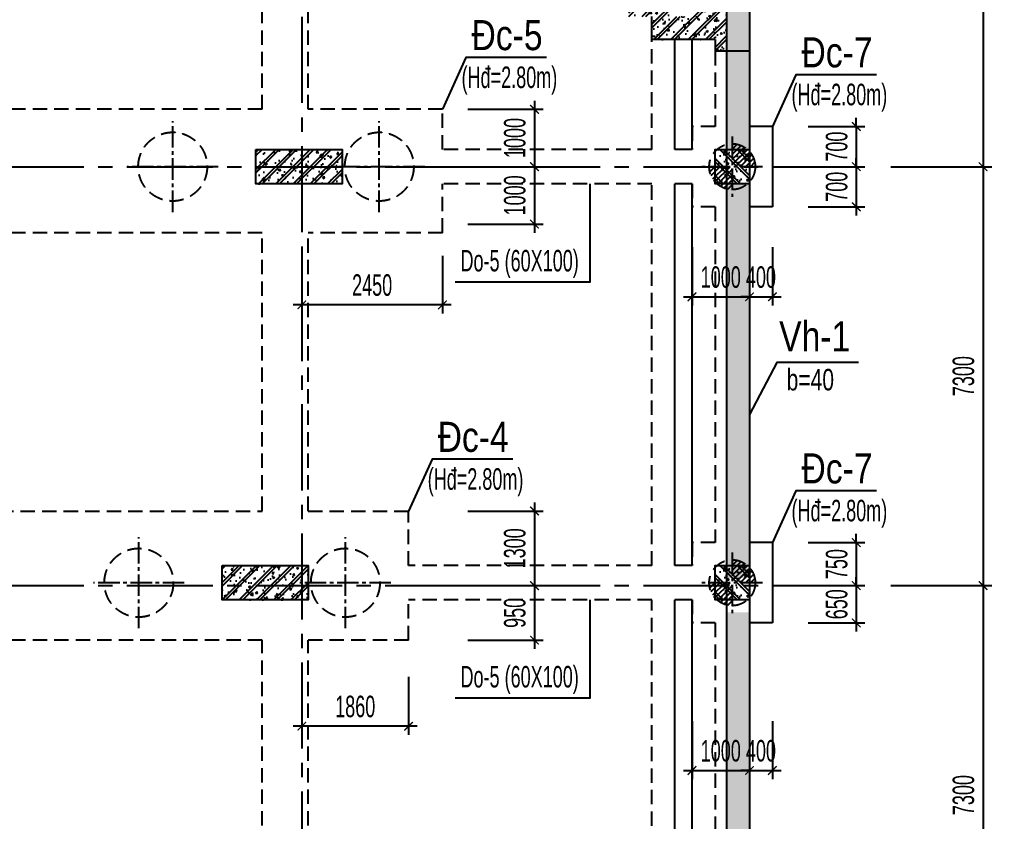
# Model space of a CAD drawing. Extents: x 1719887 to 1865417, y -150890 to 59748.
# Drawn here: x 1825768 to 1843126, y -107451 to -93490 of the extents above; entities that cross this region are included whole.
import ezdxf
from ezdxf.enums import TextEntityAlignment as Align

# ---------------------------------------------------------------- set-up
doc = ezdxf.new("R2010")
doc.units = 0
doc.header["$LTSCALE"] = 1000
doc.header["$MEASUREMENT"] = 0
doc.header["$PDMODE"] = 3
doc.linetypes.add('CENTER2', pattern=[1.125, 0.75, -0.125, 0.125, -0.125])
doc.linetypes.add('HIDDEN', pattern=[0.375, 0.25, -0.125])
doc.layers.get('0').update_dxf_attribs({"linetype": 'CONTINUOUS'})
doc.layers.get('Defpoints').update_dxf_attribs({"linetype": 'CONTINUOUS'})
for name, color, linetype in [('CDC.01.AXIS', 160, 'CENTER2'), ('CDC.02.DIM', 1, 'CONTINUOUS'), ('CDC.03.BORDER', 3, 'CONTINUOUS'), ('CDC.04.HIDDEN', 8, 'HIDDEN'), ('CDC.05.STEEL', 4, 'CONTINUOUS'), ('CDC.06.TEXT', 2, 'CONTINUOUS'), ('CDC.10.HATCH', 9, 'CONTINUOUS'), ('CDC.11.NOTE', 8, 'CONTINUOUS')]:
    doc.layers.add(name, color=color, linetype=linetype)
doc.styles.add('ARIAL', font='arial.ttf', dxfattribs={"width": 0.6})
doc.dimstyles.new('D150', dxfattribs={"dimscale": 150, "dimtxt": 2.5, "dimasz": 1, "dimexe": 1, "dimexo": 0, "dimgap": 1, "dimtad": 1, "dimdec": 0, "dimdsep": 46, "dimtxsty": 'ARIAL', "dimblk": 'ARCHTICK', "dimcen": 1, "dimdle": 1, "dimclrd": 1, "dimclre": 1, "dimclrt": 2, "dimadec": 0, "dimazin": 0, "dimtfac": 0.00072, "dimtdec": 0, "dimtix": 1, "dimtmove": 2, "dimatfit": 3, "dimldrblk": 'ARCHTICK', "dimfxl": 1, "dimtolj": 1, "dimlwd": -1, "dimlwe": -1, "dimarcsym": 0})
pattern_1 = [(50, (0, 0), (358.63009, -31.376067), [37.5, -412.5]), (355, (0, 0), (-69.37567, 376.09607), [30, -330]), (100.4514, (29.9, -2.6), (289.25469, 344.71977), [31.870095, -350.571056]), (46.1842, (0, 100), (533.62052, -82.75951), [56.25, -618.75]), (96.6356, (44.47, 93.1), (467.33135, 487.05894), [47.80514, -525.8565]), (351.1842, (0, 100), (467.33097, 487.0593), [45, -495]), (21, (50, 75), (298.453526, -201.309445), [37.5, -412.5]), (326, (50, 75), (121.657666, 362.57502), [30, -330]), (71.4514, (74.87, 58.22), (420.111314, 161.26525), [31.870095, -350.571056]), (37.5, (0, 0), (6.079928, 166.446927), [0, -326, 0, -335, 0, -331.25]), (7.5, (0, 0), (131.534769, 197.205856), [0, -191, 0, -318.5, 0, -126.25]), (327.5, (-111.5, 0), (266.911218, -11.277436), [0, -125, 0, -390, 0, -517.5]), (317.5, (-161.5, 0), (291.593085, 50.05249), [0, -162.5, 0, -259, 0, -367.5]), (45, (0, 0), (-150.26019, 150.26019), []), (45, (0, 61.25), (-150.26019, 150.26019), [])]

# ---------------------------------------------------------------- blocks, each defined once
blk = doc.blocks.new('_ARCHTICK')
at = {"color": 0, "linetype": 'ByBlock', "const_width": 0.15}
blk.add_lwpolyline([(-0.5, -0.5), (0.5, 0.5)], dxfattribs=at)
blk = doc.blocks.new('*D25')
at = {"layer": 'CDC.02.DIM', "color": 1, "transparency": 16777216}
for p, q in [((1842551, -87298), (1842551, -96198)), ((1840942, -87448), (1842701, -87448)), ((1840942, -96048), (1842701, -96048))]:
    blk.add_line(p, q, dxfattribs=at)
at = {"layer": 'Defpoints', "color": 0, "transparency": 16777216}
for p in [(1840942, -87448), (1840942, -96048), (1842551, -96048)]:
    blk.add_point(p, dxfattribs=at)
at = {"layer": 'CDC.02.DIM', "color": 1, "transparency": 16777216, "xscale": 150, "yscale": 150, "zscale": 150}
for p, rotation in [((1842551, -87448), 90), ((1842551, -96048), 270)]:
    blk.add_blockref('_ARCHTICK', p, dxfattribs=dict(at, rotation=rotation))
at = {"layer": 'CDC.02.DIM', "color": 2, "transparency": 16777216, "insert": (1842210, -91748), "char_height": 375, "attachment_point": 5, "rotation": 90, "style": 'ARIAL'}
blk.add_mtext('\\A1;8600', dxfattribs=at)
blk = doc.blocks.new('*D26')
at = {"layer": 'CDC.02.DIM', "color": 1, "transparency": 16777216}
for p, q in [((1842551, -95898), (1842551, -103498)), ((1840942, -96048), (1842701, -96048)), ((1840942, -103348), (1842701, -103348))]:
    blk.add_line(p, q, dxfattribs=at)
at = {"layer": 'Defpoints', "color": 0, "transparency": 16777216}
for p in [(1840942, -96048), (1840942, -103348), (1842551, -103348)]:
    blk.add_point(p, dxfattribs=at)
at = {"layer": 'CDC.02.DIM', "color": 1, "transparency": 16777216, "xscale": 150, "yscale": 150, "zscale": 150}
for p, rotation in [((1842551, -96048), 90), ((1842551, -103348), 270)]:
    blk.add_blockref('_ARCHTICK', p, dxfattribs=dict(at, rotation=rotation))
at = {"layer": 'CDC.02.DIM', "color": 2, "transparency": 16777216, "insert": (1842210, -99698), "char_height": 375, "attachment_point": 5, "rotation": 90, "style": 'ARIAL'}
blk.add_mtext('\\A1;7300', dxfattribs=at)
blk = doc.blocks.new('*D27')
at = {"layer": 'CDC.02.DIM', "color": 1, "transparency": 16777216}
for p, q in [((1842551, -103198), (1842551, -110798)), ((1840942, -103348), (1842701, -103348)), ((1840942, -110648), (1842701, -110648))]:
    blk.add_line(p, q, dxfattribs=at)
at = {"layer": 'Defpoints', "color": 0, "transparency": 16777216}
for p in [(1840942, -103348), (1840942, -110648), (1842551, -110648)]:
    blk.add_point(p, dxfattribs=at)
at = {"layer": 'CDC.02.DIM', "color": 1, "transparency": 16777216, "xscale": 150, "yscale": 150, "zscale": 150}
for p, rotation in [((1842551, -103348), 90), ((1842551, -110648), 270)]:
    blk.add_blockref('_ARCHTICK', p, dxfattribs=dict(at, rotation=rotation))
at = {"layer": 'CDC.02.DIM', "color": 2, "transparency": 16777216, "insert": (1842210, -106998), "char_height": 375, "attachment_point": 5, "rotation": 90, "style": 'ARIAL'}
blk.add_mtext('\\A1;7300', dxfattribs=at)
blk = doc.blocks.new('*D28')
at = {"layer": 'CDC.02.DIM', "color": 1, "transparency": 16777216}
for p, q in [((1843551, -119288), (1843551, -63697)), ((1840942, -63847), (1843701, -63847)), ((1840942, -119138), (1843701, -119138))]:
    blk.add_line(p, q, dxfattribs=at)
at = {"layer": 'Defpoints', "color": 0, "transparency": 16777216}
for p in [(1840942, -63847), (1843551, -63847), (1840942, -119138)]:
    blk.add_point(p, dxfattribs=at)
at = {"layer": 'CDC.02.DIM', "color": 1, "transparency": 16777216, "xscale": 150, "yscale": 150, "zscale": 150}
for p, rotation in [((1843551, -63847), 90), ((1843551, -119138), 270)]:
    blk.add_blockref('_ARCHTICK', p, dxfattribs=dict(at, rotation=rotation))
at = {"layer": 'CDC.02.DIM', "color": 2, "transparency": 16777216, "insert": (1843209, -91493), "char_height": 375, "attachment_point": 5, "rotation": 90, "style": 'ARIAL'}
blk.add_mtext('\\A1;55290', dxfattribs=at)
blk = doc.blocks.new('MONG')
at = {"layer": 'CDC.10.HATCH'}
h = blk.add_hatch(dxfattribs=at)
h.set_pattern_fill('CHAU-01', color=256, scale=80, style=0, pattern_type=2)
h.set_pattern_definition([(50, (-5e-10, -95344.57), (573.80815, -50.20171), [60, -660]), (355, (-5e-10, -95344.6), (-111.00107, 601.7537), [48, -528]), (100.4514, (47.8, -95348.76), (462.8075, 551.55163), [50.99215, -560.91369]), (46.1842, (-5e-10, -95184.6), (853.79284, -132.4152), [90, -990]), (96.6356, (71.15, -95195.6), (747.73016, 779.2943), [76.48823, -841.3704]), (351.1842, (-5e-10, -95184.6), (747.72956, 779.2949), [72, -792]), (21, (80, -95224.57), (477.52564, -322.09511), [60, -660]), (326, (80, -95224.6), (194.65227, 580.12004), [48, -528]), (71.4514, (119.8, -95251.4), (672.1781, 258.0244), [50.99215, -560.91369]), (37.5, (-5e-10, -95344.57), (9.727884, 266.315083), [0, -521.6, 0, -536, 0, -530]), (7.5, (-5e-10, -95344.57), (210.45563, 315.52937), [0, -305.6, 0, -509.6, 0, -202]), (327.5, (-178.4, -95344.57), (427.05795, -18.043897), [0, -200, 0, -624, 0, -828]), (317.5, (-258.4, -95344.57), (466.548935, 80.083986), [0, -260, 0, -414.4, 0, -588]), (45, (-5e-10, -95344.57), (-240.416306, 240.416306), []), (45, (-5e-10, -95246.57), (-240.416306, 240.416306), [])])
h.paths.add_polyline_path([(1838481, -103813), (1838081, -103813), (1838081, -110158), (1838481, -110158)])
h.paths.add_polyline_path([(1838481, -96348), (1838081, -96348), (1838081, -103213), (1838481, -103213)])
h.paths.add_polyline_path([(1838480, -87748), (1838080, -87748), (1838080, -95748), (1838480, -95748)])
h.paths.add_polyline_path([(1838480, -80497), (1838080, -80497), (1838080, -87148), (1838480, -87148)])
h.paths.add_polyline_path([(1838480, -73338), (1838080, -73338), (1838080, -79897), (1838480, -79897)])
h.paths.add_polyline_path([(1838480, -68554), (1838080, -68554), (1838080, -72738), (1838480, -72738)])
h.paths.add_polyline_path([(1838481, -116048), (1838481, -116048), (1838481, -116648), (1838481, -116648)])
h = blk.add_hatch(dxfattribs=at)
h.set_pattern_fill('CHAU-01', color=256, scale=50, style=0, pattern_type=2)
h.set_pattern_definition(pattern_1)
h.paths.add_polyline_path([(1829880, -95748), (1831270, -95748), (1831270, -96098), (1829880, -96098)])
h.paths.add_polyline_path([(1829880, -96098), (1831270, -96098), (1831270, -96348), (1829880, -96348)])
h.paths.add_polyline_path([(1831270, -96098), (1831380, -96098), (1831380, -96348), (1831270, -96348)])
h.paths.add_polyline_path([(1831270, -95748), (1831380, -95748), (1831380, -96098), (1831270, -96098)])
h = blk.add_hatch(dxfattribs=at)
h.set_pattern_fill('CHAU-01', color=256, scale=50, angle=270, style=0, pattern_type=2)
h.set_pattern_definition([(320, (89123.7, -403069), (-31.376067, -358.63009), [37.5, -412.5]), (265, (89123.7, -403069), (376.09607, 69.37567), [30, -330]), (10.4514, (89121.1, -403098.9), (344.71977, -289.25469), [31.870095, -350.571056]), (316.1842, (89223.7, -403069), (-82.75951, -533.62052), [56.25, -618.75]), (6.6356, (89216.8, -403113.47), (487.05894, -467.33135), [47.80514, -525.8565]), (261.1842, (89223.7, -403069), (487.0593, -467.33097), [45, -495]), (291, (89198.7, -403119), (-201.309445, -298.453526), [37.5, -412.5]), (236, (89198.7, -403119), (362.57502, -121.657666), [30, -330]), (341.4514, (89181.94, -403143.87), (161.26525, -420.111314), [31.870095, -350.571056]), (307.5, (89123.71, -403069), (166.446927, -6.079928), [0, -326, 0, -335, 0, -331.25]), (277.5, (89123.71, -403069), (197.205856, -131.534769), [0, -191, 0, -318.5, 0, -126.25]), (237.5, (89123.71, -402957.5), (-11.277436, -266.911218), [0, -125, 0, -390, 0, -517.5]), (227.5, (89123.71, -402907.5), (50.05249, -291.593085), [0, -162.5, 0, -259, 0, -367.5]), (315, (89123.71, -403069), (150.26019, 150.26019), []), (315, (89184.96, -403069), (150.26019, 150.26019), [])])
h.paths.add_polyline_path([(1838480, -96348), (1837880, -96348), (1837880, -95748), (1838480, -95748)])
h = blk.add_hatch(dxfattribs=at)
h.set_pattern_fill('CHAU-01', color=256, scale=50, style=0, pattern_type=2)
h.set_pattern_definition(pattern_1)
h.paths.add_polyline_path([(1829290, -102998), (1830680, -102998), (1830680, -103348), (1829290, -103348)])
h.paths.add_polyline_path([(1829290, -103348), (1830680, -103348), (1830680, -103598), (1829290, -103598)])
h.paths.add_polyline_path([(1830680, -103348), (1830790, -103348), (1830790, -103598), (1830680, -103598)])
h.paths.add_polyline_path([(1830680, -102998), (1830790, -102998), (1830790, -103348), (1830680, -103348)])
h = blk.add_hatch(dxfattribs=at)
h.set_pattern_fill('CHAU-01', color=256, scale=50, angle=270, style=0, pattern_type=2)
h.set_pattern_definition([(320, (89124.7, -410319.04), (-31.376067, -358.63009), [37.5, -412.5]), (265, (89124.7, -410319.04), (376.09607, 69.37567), [30, -330]), (10.4514, (89122.08, -410348.93), (344.71977, -289.25469), [31.870095, -350.571056]), (316.1842, (89224.7, -410319.04), (-82.75951, -533.62052), [56.25, -618.75]), (6.6356, (89217.8, -410363.5), (487.05894, -467.33135), [47.80514, -525.8565]), (261.1842, (89224.7, -410319.04), (487.0593, -467.33097), [45, -495]), (291, (89199.7, -410369.04), (-201.309445, -298.453526), [37.5, -412.5]), (236, (89199.7, -410369.04), (362.57502, -121.657666), [30, -330]), (341.4514, (89182.92, -410393.9), (161.26525, -420.111314), [31.870095, -350.571056]), (307.5, (89124.69, -410319.04), (166.446927, -6.079928), [0, -326, 0, -335, 0, -331.25]), (277.5, (89124.7, -410319.04), (197.205856, -131.534769), [0, -191, 0, -318.5, 0, -126.25]), (237.5, (89124.7, -410207.54), (-11.277436, -266.911218), [0, -125, 0, -390, 0, -517.5]), (227.5, (89124.7, -410157.54), (50.05249, -291.593085), [0, -162.5, 0, -259, 0, -367.5]), (315, (89124.7, -410319.04), (150.26019, 150.26019), []), (315, (89185.94, -410319.04), (150.26019, 150.26019), [])])
h.paths.add_polyline_path([(1838481, -103598), (1837881, -103598), (1837881, -102998), (1838481, -102998)])
at = {"layer": 'CDC.01.AXIS', "ltscale": 2}
for p, q in [((1830680, -61938), (1830680, -120474)), ((1838480, -61938), (1838480, -120474)), ((1733131, -96048), (1840145, -96048)), ((1733131, -103348), (1840145, -103348))]:
    blk.add_line(p, q, dxfattribs=at)
at = {"layer": 'CDC.05.STEEL'}
for p, q in [((1838480, -67954), (1838481, -118538)), ((1838080, -68112), (1838081, -118538))]:
    blk.add_line(p, q, dxfattribs=at)
at = {"layer": 'CDC.05.STEEL', "ltscale": 2000}
for points in [[(1829880, -95748), (1831380, -95748), (1831380, -96348), (1829880, -96348)], [(1838480, -95748), (1838480, -96348), (1837880, -96348), (1837880, -95748)], [(1829290, -102998), (1830790, -102998), (1830790, -103598), (1829290, -103598)], [(1838481, -102998), (1838481, -103598), (1837881, -103598), (1837881, -102998)]]:
    blk.add_lwpolyline(points, close=True, dxfattribs=at)
blk = doc.blocks.new('*D343')
at = {"layer": 'CDC.02.DIM', "color": 1, "transparency": 16777216}
for p, q in [((1837480, -97453), (1837480, -98465)), ((1838480, -97453), (1838480, -98465)), ((1837330, -98315), (1838630, -98315))]:
    blk.add_line(p, q, dxfattribs=at)
at = {"layer": 'Defpoints', "color": 0, "transparency": 16777216}
for p in [(1837480, -97453), (1838480, -97453), (1838480, -98315)]:
    blk.add_point(p, dxfattribs=at)
at = {"layer": 'CDC.02.DIM', "color": 1, "transparency": 16777216, "xscale": 150, "yscale": 150, "zscale": 150, "rotation": 180}
blk.add_blockref('_ARCHTICK', (1837480, -98315), dxfattribs=at)
at = {"layer": 'CDC.02.DIM', "color": 1, "transparency": 16777216, "xscale": 150, "yscale": 150, "zscale": 150}
blk.add_blockref('_ARCHTICK', (1838480, -98315), dxfattribs=at)
at = {"layer": 'CDC.02.DIM', "color": 2, "transparency": 16777216, "insert": (1837980, -97974), "char_height": 375, "attachment_point": 5, "style": 'ARIAL'}
blk.add_mtext('\\A1;1000', dxfattribs=at)
blk = doc.blocks.new('*D344')
at = {"layer": 'CDC.02.DIM', "color": 1, "transparency": 16777216}
for p, q in [((1838480, -97453), (1838480, -98465)), ((1838880, -97453), (1838880, -98465)), ((1838480, -98315), (1838330, -98315)), ((1838480, -98315), (1838880, -98315)), ((1838880, -98315), (1839030, -98315))]:
    blk.add_line(p, q, dxfattribs=at)
at = {"layer": 'Defpoints', "color": 0, "transparency": 16777216}
for p in [(1838480, -97453), (1838880, -97453), (1838880, -98315)]:
    blk.add_point(p, dxfattribs=at)
at = {"layer": 'CDC.02.DIM', "color": 1, "transparency": 16777216, "xscale": 150, "yscale": 150, "zscale": 150}
blk.add_blockref('_ARCHTICK', (1838480, -98315), dxfattribs=at)
at = {"layer": 'CDC.02.DIM', "color": 1, "transparency": 16777216, "xscale": 150, "yscale": 150, "zscale": 150, "rotation": 180}
blk.add_blockref('_ARCHTICK', (1838880, -98315), dxfattribs=at)
at = {"layer": 'CDC.02.DIM', "color": 2, "transparency": 16777216, "insert": (1838680, -97974), "char_height": 375, "attachment_point": 5, "style": 'ARIAL'}
blk.add_mtext('\\A1;400', dxfattribs=at)
blk = doc.blocks.new('*D345')
at = {"layer": 'CDC.02.DIM', "color": 1, "transparency": 16777216}
for p, q in [((1837480, -105707), (1837480, -106719)), ((1838480, -105707), (1838480, -106719)), ((1837330, -106569), (1838630, -106569))]:
    blk.add_line(p, q, dxfattribs=at)
at = {"layer": 'Defpoints', "color": 0, "transparency": 16777216}
for p in [(1837480, -105707), (1838480, -105707), (1838480, -106569)]:
    blk.add_point(p, dxfattribs=at)
at = {"layer": 'CDC.02.DIM', "color": 1, "transparency": 16777216, "xscale": 150, "yscale": 150, "zscale": 150, "rotation": 180}
blk.add_blockref('_ARCHTICK', (1837480, -106569), dxfattribs=at)
at = {"layer": 'CDC.02.DIM', "color": 1, "transparency": 16777216, "xscale": 150, "yscale": 150, "zscale": 150}
blk.add_blockref('_ARCHTICK', (1838480, -106569), dxfattribs=at)
at = {"layer": 'CDC.02.DIM', "color": 2, "transparency": 16777216, "insert": (1837980, -106228), "char_height": 375, "attachment_point": 5, "style": 'ARIAL'}
blk.add_mtext('\\A1;1000', dxfattribs=at)
blk = doc.blocks.new('*D346')
at = {"layer": 'CDC.02.DIM', "color": 1, "transparency": 16777216}
for p, q in [((1838480, -105707), (1838480, -106719)), ((1838880, -105707), (1838880, -106719)), ((1838480, -106569), (1838330, -106569)), ((1838480, -106569), (1838880, -106569)), ((1838880, -106569), (1839030, -106569))]:
    blk.add_line(p, q, dxfattribs=at)
at = {"layer": 'Defpoints', "color": 0, "transparency": 16777216}
for p in [(1838480, -105707), (1838880, -105707), (1838880, -106569)]:
    blk.add_point(p, dxfattribs=at)
at = {"layer": 'CDC.02.DIM', "color": 1, "transparency": 16777216, "xscale": 150, "yscale": 150, "zscale": 150}
blk.add_blockref('_ARCHTICK', (1838480, -106569), dxfattribs=at)
at = {"layer": 'CDC.02.DIM', "color": 1, "transparency": 16777216, "xscale": 150, "yscale": 150, "zscale": 150, "rotation": 180}
blk.add_blockref('_ARCHTICK', (1838880, -106569), dxfattribs=at)
at = {"layer": 'CDC.02.DIM', "color": 2, "transparency": 16777216, "insert": (1838680, -106228), "char_height": 375, "attachment_point": 5, "style": 'ARIAL'}
blk.add_mtext('\\A1;400', dxfattribs=at)
blk = doc.blocks.new('*D358')
at = {"layer": 'CDC.02.DIM', "color": 1, "transparency": 16777216}
for p, q in [((1840342, -95348), (1840342, -95198)), ((1839502, -95348), (1840492, -95348)), ((1840342, -95348), (1840342, -96048)), ((1839502, -96048), (1840492, -96048)), ((1840342, -96048), (1840342, -96198))]:
    blk.add_line(p, q, dxfattribs=at)
at = {"layer": 'Defpoints', "color": 0, "transparency": 16777216}
for p in [(1839502, -95348), (1839502, -96048), (1840342, -96048)]:
    blk.add_point(p, dxfattribs=at)
at = {"layer": 'CDC.02.DIM', "color": 1, "transparency": 16777216, "xscale": 150, "yscale": 150, "zscale": 150}
for p, rotation in [((1840342, -95348), 270), ((1840342, -96048), 90)]:
    blk.add_blockref('_ARCHTICK', p, dxfattribs=dict(at, rotation=rotation))
at = {"layer": 'CDC.02.DIM', "color": 2, "transparency": 16777216, "insert": (1840001, -95698), "char_height": 375, "attachment_point": 5, "rotation": 90, "style": 'ARIAL'}
blk.add_mtext('\\A1;700', dxfattribs=at)
blk = doc.blocks.new('*D359')
at = {"layer": 'CDC.02.DIM', "color": 1, "transparency": 16777216}
for p, q in [((1840342, -96048), (1840342, -95898)), ((1839502, -96048), (1840492, -96048)), ((1840342, -96048), (1840342, -96748)), ((1839502, -96748), (1840492, -96748)), ((1840342, -96748), (1840342, -96898))]:
    blk.add_line(p, q, dxfattribs=at)
at = {"layer": 'Defpoints', "color": 0, "transparency": 16777216}
for p in [(1839502, -96048), (1839502, -96748), (1840342, -96748)]:
    blk.add_point(p, dxfattribs=at)
at = {"layer": 'CDC.02.DIM', "color": 1, "transparency": 16777216, "xscale": 150, "yscale": 150, "zscale": 150}
for p, rotation in [((1840342, -96048), 270), ((1840342, -96748), 90)]:
    blk.add_blockref('_ARCHTICK', p, dxfattribs=dict(at, rotation=rotation))
at = {"layer": 'CDC.02.DIM', "color": 2, "transparency": 16777216, "insert": (1840001, -96398), "char_height": 375, "attachment_point": 5, "rotation": 90, "style": 'ARIAL'}
blk.add_mtext('\\A1;700', dxfattribs=at)
blk = doc.blocks.new('*D360')
at = {"layer": 'CDC.02.DIM', "color": 1, "transparency": 16777216}
for p, q in [((1840342, -102598), (1840342, -102448)), ((1839502, -102598), (1840492, -102598)), ((1840342, -102598), (1840342, -103348)), ((1839502, -103348), (1840492, -103348)), ((1840342, -103348), (1840342, -103498))]:
    blk.add_line(p, q, dxfattribs=at)
at = {"layer": 'Defpoints', "color": 0, "transparency": 16777216}
for p in [(1839502, -102598), (1839502, -103348), (1840342, -103348)]:
    blk.add_point(p, dxfattribs=at)
at = {"layer": 'CDC.02.DIM', "color": 1, "transparency": 16777216, "xscale": 150, "yscale": 150, "zscale": 150}
for p, rotation in [((1840342, -102598), 270), ((1840342, -103348), 90)]:
    blk.add_blockref('_ARCHTICK', p, dxfattribs=dict(at, rotation=rotation))
at = {"layer": 'CDC.02.DIM', "color": 2, "transparency": 16777216, "insert": (1840001, -102973), "char_height": 375, "attachment_point": 5, "rotation": 90, "style": 'ARIAL'}
blk.add_mtext('\\A1;750', dxfattribs=at)
blk = doc.blocks.new('*D361')
at = {"layer": 'CDC.02.DIM', "color": 1, "transparency": 16777216}
for p, q in [((1840342, -103348), (1840342, -103198)), ((1839502, -103348), (1840492, -103348)), ((1840342, -103348), (1840342, -103998)), ((1839502, -103998), (1840492, -103998)), ((1840342, -103998), (1840342, -104148))]:
    blk.add_line(p, q, dxfattribs=at)
at = {"layer": 'Defpoints', "color": 0, "transparency": 16777216}
for p in [(1839502, -103348), (1839502, -103998), (1840342, -103998)]:
    blk.add_point(p, dxfattribs=at)
at = {"layer": 'CDC.02.DIM', "color": 1, "transparency": 16777216, "xscale": 150, "yscale": 150, "zscale": 150}
for p, rotation in [((1840342, -103348), 270), ((1840342, -103998), 90)]:
    blk.add_blockref('_ARCHTICK', p, dxfattribs=dict(at, rotation=rotation))
at = {"layer": 'CDC.02.DIM', "color": 2, "transparency": 16777216, "insert": (1840001, -103673), "char_height": 375, "attachment_point": 5, "rotation": 90, "style": 'ARIAL'}
blk.add_mtext('\\A1;650', dxfattribs=at)
blk = doc.blocks.new('*D411')
at = {"layer": 'CDC.02.DIM', "color": 1, "transparency": 16777216}
for p, q in [((1830680, -97603), (1830680, -98605)), ((1833130, -97603), (1833130, -98605)), ((1833280, -98455), (1830530, -98455))]:
    blk.add_line(p, q, dxfattribs=at)
at = {"layer": 'Defpoints', "color": 0, "transparency": 16777216}
for p in [(1830680, -97603), (1833130, -97603), (1830680, -98455)]:
    blk.add_point(p, dxfattribs=at)
at = {"layer": 'CDC.02.DIM', "color": 1, "transparency": 16777216, "xscale": 150, "yscale": 150, "zscale": 150, "rotation": 180}
blk.add_blockref('_ARCHTICK', (1830680, -98455), dxfattribs=at)
at = {"layer": 'CDC.02.DIM', "color": 1, "transparency": 16777216, "xscale": 150, "yscale": 150, "zscale": 150}
blk.add_blockref('_ARCHTICK', (1833130, -98455), dxfattribs=at)
at = {"layer": 'CDC.02.DIM', "color": 2, "transparency": 16777216, "insert": (1831905, -98113), "char_height": 375, "attachment_point": 5, "style": 'ARIAL'}
blk.add_mtext('\\A1;2450', dxfattribs=at)
blk = doc.blocks.new('*D413')
at = {"layer": 'CDC.02.DIM', "color": 1, "transparency": 16777216}
for p, q in [((1830680, -104935), (1830680, -105948)), ((1832540, -104935), (1832540, -105948)), ((1832690, -105798), (1830530, -105798))]:
    blk.add_line(p, q, dxfattribs=at)
at = {"layer": 'Defpoints', "color": 0, "transparency": 16777216}
for p in [(1830680, -104935), (1832540, -104935), (1830680, -105798)]:
    blk.add_point(p, dxfattribs=at)
at = {"layer": 'CDC.02.DIM', "color": 1, "transparency": 16777216, "xscale": 150, "yscale": 150, "zscale": 150, "rotation": 180}
blk.add_blockref('_ARCHTICK', (1830680, -105798), dxfattribs=at)
at = {"layer": 'CDC.02.DIM', "color": 1, "transparency": 16777216, "xscale": 150, "yscale": 150, "zscale": 150}
blk.add_blockref('_ARCHTICK', (1832540, -105798), dxfattribs=at)
at = {"layer": 'CDC.02.DIM', "color": 2, "transparency": 16777216, "insert": (1831610, -105456), "char_height": 375, "attachment_point": 5, "style": 'ARIAL'}
blk.add_mtext('\\A1;1860', dxfattribs=at)
blk = doc.blocks.new('*D425')
at = {"layer": 'CDC.02.DIM', "color": 1, "transparency": 16777216}
for p, q in [((1834734, -94898), (1834734, -96198)), ((1833570, -95048), (1834884, -95048)), ((1833570, -96048), (1834884, -96048))]:
    blk.add_line(p, q, dxfattribs=at)
at = {"layer": 'Defpoints', "color": 0, "transparency": 16777216}
for p in [(1833570, -95048), (1833570, -96048), (1834734, -96048)]:
    blk.add_point(p, dxfattribs=at)
at = {"layer": 'CDC.02.DIM', "color": 1, "transparency": 16777216, "xscale": 150, "yscale": 150, "zscale": 150}
for p, rotation in [((1834734, -95048), 90), ((1834734, -96048), 270)]:
    blk.add_blockref('_ARCHTICK', p, dxfattribs=dict(at, rotation=rotation))
at = {"layer": 'CDC.02.DIM', "color": 2, "transparency": 16777216, "insert": (1834392, -95548), "char_height": 375, "attachment_point": 5, "rotation": 90, "style": 'ARIAL'}
blk.add_mtext('\\A1;1000', dxfattribs=at)
blk = doc.blocks.new('*D426')
at = {"layer": 'CDC.02.DIM', "color": 1, "transparency": 16777216}
for p, q in [((1834734, -95898), (1834734, -97198)), ((1833570, -96048), (1834884, -96048)), ((1833570, -97048), (1834884, -97048))]:
    blk.add_line(p, q, dxfattribs=at)
at = {"layer": 'Defpoints', "color": 0, "transparency": 16777216}
for p in [(1833570, -96048), (1833570, -97048), (1834734, -97048)]:
    blk.add_point(p, dxfattribs=at)
at = {"layer": 'CDC.02.DIM', "color": 1, "transparency": 16777216, "xscale": 150, "yscale": 150, "zscale": 150}
for p, rotation in [((1834734, -96048), 90), ((1834734, -97048), 270)]:
    blk.add_blockref('_ARCHTICK', p, dxfattribs=dict(at, rotation=rotation))
at = {"layer": 'CDC.02.DIM', "color": 2, "transparency": 16777216, "insert": (1834392, -96548), "char_height": 375, "attachment_point": 5, "rotation": 90, "style": 'ARIAL'}
blk.add_mtext('\\A1;1000', dxfattribs=at)
blk = doc.blocks.new('*D421')
at = {"layer": 'CDC.02.DIM', "color": 1, "transparency": 16777216}
for p, q in [((1833570, -102048), (1834884, -102048)), ((1834734, -101898), (1834734, -103498)), ((1833570, -103348), (1834884, -103348))]:
    blk.add_line(p, q, dxfattribs=at)
at = {"layer": 'Defpoints', "color": 0, "transparency": 16777216}
for p in [(1833570, -102048), (1833570, -103348), (1834734, -103348)]:
    blk.add_point(p, dxfattribs=at)
at = {"layer": 'CDC.02.DIM', "color": 1, "transparency": 16777216, "xscale": 150, "yscale": 150, "zscale": 150}
for p, rotation in [((1834734, -102048), 90), ((1834734, -103348), 270)]:
    blk.add_blockref('_ARCHTICK', p, dxfattribs=dict(at, rotation=rotation))
at = {"layer": 'CDC.02.DIM', "color": 2, "transparency": 16777216, "insert": (1834392, -102698), "char_height": 375, "attachment_point": 5, "rotation": 90, "style": 'ARIAL'}
blk.add_mtext('\\A1;1300', dxfattribs=at)
blk = doc.blocks.new('*D422')
at = {"layer": 'CDC.02.DIM', "color": 1, "transparency": 16777216}
for p, q in [((1834734, -103198), (1834734, -104448)), ((1833570, -103348), (1834884, -103348)), ((1833570, -104298), (1834884, -104298))]:
    blk.add_line(p, q, dxfattribs=at)
at = {"layer": 'Defpoints', "color": 0, "transparency": 16777216}
for p in [(1833570, -103348), (1833570, -104298), (1834734, -104298)]:
    blk.add_point(p, dxfattribs=at)
at = {"layer": 'CDC.02.DIM', "color": 1, "transparency": 16777216, "xscale": 150, "yscale": 150, "zscale": 150}
for p, rotation in [((1834734, -103348), 90), ((1834734, -104298), 270)]:
    blk.add_blockref('_ARCHTICK', p, dxfattribs=dict(at, rotation=rotation))
at = {"layer": 'CDC.02.DIM', "color": 2, "transparency": 16777216, "insert": (1834392, -103823), "char_height": 375, "attachment_point": 5, "rotation": 90, "style": 'ARIAL'}
blk.add_mtext('\\A1;950', dxfattribs=at)

msp = doc.modelspace()

# ---------------------------------------------------------------- hatches: boundary and pattern name
at = {"layer": 'CDC.10.HATCH'}
h = msp.add_hatch(dxfattribs=at)
h.set_pattern_fill('CHAU-01', color=256, scale=50, angle=-90, style=0, pattern_type=2)
h.set_pattern_definition([(220, (1721832.41, 1683802.78), (31.376067, -358.63009), [37.5, -412.5]), (275, (1721832.4, 1683802.8), (-376.09607, 69.37567), [30, -330]), (169.5486, (1721835.03, 1683772.9), (-344.71977, -289.25469), [31.870095, -350.571056]), (223.8158, (1721732.4, 1683802.8), (82.75951, -533.62052), [56.25, -618.75]), (173.3644, (1721739.3, 1683758.3), (-487.05894, -467.33135), [47.80514, -525.8565]), (278.8158, (1721732.4, 1683802.8), (-487.0593, -467.33097), [45, -495]), (249, (1721757.41, 1683752.78), (201.309445, -298.453526), [37.5, -412.5]), (304, (1721757.4, 1683752.8), (-362.57502, -121.657666), [30, -330]), (198.5486, (1721774.2, 1683727.9), (-161.26525, -420.111314), [31.870095, -350.571056]), (232.5, (1721832.41, 1683802.78), (-166.446927, -6.079928), [0, -326, 0, -335, 0, -331.25]), (262.5, (1721832.41, 1683802.78), (-197.205856, -131.534769), [0, -191, 0, -318.5, 0, -126.25]), (302.5, (1721832.41, 1683914.28), (11.277436, -266.911218), [0, -125, 0, -390, 0, -517.5]), (312.5, (1721832.41, 1683964.28), (-50.05249, -291.593085), [0, -162.5, 0, -259, 0, -367.5]), (225, (1721832.41, 1683802.78), (-150.26019, 150.26019), []), (225, (1721771.16, 1683802.78), (-150.26019, 150.26019), [])])
h.paths.add_polyline_path([(1837879.7, -93833.6), (1836778.7, -93833.6), (1836778.7, -93433.6), (1836375.4, -93433.6), (1836375.4, -93308.3), (1836281.5, -93267.5), (1836469.4, -93199.1), (1836375.4, -93158.3), (1836375.4, -93033.6), (1837178.7, -93033.6), (1837178.7, -93433.6), (1837478.7, -93433.6), (1837478.7, -93033.6), (1838079, -93033.6), (1838079, -94033.6), (1837879.7, -94033.6)])
h = msp.add_hatch(dxfattribs=at)
h.set_pattern_fill('ANSI31', color=256, scale=500, style=0)
h.set_pattern_definition([(45, (61516.18, -14663.37), (-44.1941738, 44.1941738), [])])
h.paths.add_polyline_path([(1838179.9, -95647.7), (1838179.9, -96047.7), (1838579.9, -96047.7, 0.4142136)])
h.paths.add_polyline_path([(1838179.9, -96047.7), (1837779.9, -96047.7, 0.4142136), (1838179.9, -96447.7)])
h = msp.add_hatch(dxfattribs=at)
h.set_pattern_fill('ANSI31', color=256, scale=500, style=0)
h.set_pattern_definition([(45, (61516.18, -21913.364), (-44.1941738, 44.1941738), [])])
h.paths.add_polyline_path([(1838179.9, -102897.7), (1838179.9, -103297.7), (1838579.9, -103297.7, 0.4142136)])
h.paths.add_polyline_path([(1838179.9, -103297.7), (1837779.9, -103297.7, 0.4142136), (1838179.9, -103697.7)])

# ---------------------------------------------------------------- linework, layer by layer
at = {"layer": 'CDC.01.AXIS', "ltscale": 0.5}
for p, q in [((1828429.7, -96839.7), (1828429.7, -95255.7)), ((1832029.7, -96839.7), (1832029.7, -95255.7)), ((1838179.9, -95519.7), (1838179.9, -96575.7)), ((1829221.7, -96047.7), (1827637.7, -96047.7)), ((1832821.7, -96047.7), (1831237.7, -96047.7)), ((1838707.9, -96047.7), (1837651.9, -96047.7)), ((1827839.7, -104089.7), (1827839.7, -102505.7)), ((1831439.7, -104089.7), (1831439.7, -102505.7)), ((1838179.9, -102769.7), (1838179.9, -103825.7)), ((1828631.7, -103297.7), (1827047.7, -103297.7)), ((1832231.7, -103297.7), (1830647.7, -103297.7)), ((1838707.9, -103297.7), (1837651.9, -103297.7))]:
    msp.add_line(p, q, dxfattribs=at)
at = {"layer": 'CDC.03.BORDER'}
for p, q in [((1836778.7, -93833.6), (1836778.7, -93433.6)), ((1837879.7, -93833.6), (1836778.7, -93833.6)), ((1837179.9, -95747.7), (1837179.9, -93833.6)), ((1837479.9, -95747.7), (1837479.9, -93833.6)), ((1837879.7, -93833.6), (1837879.7, -94033.6)), ((1838479.7, -94033.6), (1837879.7, -94033.6)), ((1838879.9, -95347.7), (1838480.5, -95347.7)), ((1838879.9, -95347.7), (1838879.9, -96747.7)), ((1837479.9, -95747.7), (1837179.9, -95747.7)), ((1837479.9, -96347.7), (1837179.9, -96347.7)), ((1837179.9, -102997.7), (1837179.9, -96347.7)), ((1837479.9, -102997.7), (1837479.9, -96347.7)), ((1838879.9, -96747.7), (1838480.5, -96747.7)), ((1838879.9, -102597.7), (1838479.7, -102597.7)), ((1838879.9, -102597.7), (1838879.9, -103997.7)), ((1837479.9, -102997.7), (1837179.9, -102997.7)), ((1837479.9, -103597.7), (1837179.9, -103597.7)), ((1837179.9, -110157.4), (1837179.9, -103597.7)), ((1837479.9, -110157.4), (1837479.9, -103597.7)), ((1838879.9, -103997.7), (1838479.7, -103997.7))]:
    msp.add_line(p, q, dxfattribs=at)
at = {"layer": 'CDC.04.HIDDEN'}
for p, q in [((1829989.7, -95047.7), (1829989.7, -88447.7)), ((1830789.7, -95047.7), (1830789.7, -88447.7)), ((1836779.9, -95747.7), (1836779.9, -93833.6)), ((1837880.4, -94033.6), (1837880.5, -95347.7)), ((1829989.7, -95047.7), (1822779.7, -95047.7)), ((1833129.7, -95047.7), (1830789.7, -95047.7)), ((1833129.7, -95747.7), (1833129.7, -95047.7)), ((1837479.9, -95347.7), (1837479.9, -95747.7)), ((1837880.5, -95347.7), (1837479.9, -95347.7)), ((1836779.9, -95747.7), (1833130, -95747.7)), ((1833129.7, -97197.7), (1833129.7, -96347.7)), ((1836779.9, -96347.7), (1833129.7, -96347.7)), ((1836779.9, -102997.7), (1836779.9, -96347.7)), ((1837479.9, -96347.7), (1837479.9, -96747.7)), ((1837880.5, -96747.7), (1837479.9, -96747.7)), ((1837880.5, -96747.7), (1837880.7, -102597.7)), ((1829989.7, -97197.7), (1822779.7, -97197.7)), ((1829989.7, -102047.7), (1829989.7, -97197.7)), ((1830789.7, -102047.7), (1830789.7, -97197.7)), ((1833129.7, -97197.7), (1830789.7, -97197.7)), ((1822779.7, -102047.7), (1829989.7, -102047.7)), ((1830789.7, -102047.7), (1832539.7, -102047.7)), ((1832539.7, -102997.7), (1832539.7, -102047.7)), ((1837479.9, -102597.7), (1837479.9, -102997.7)), ((1837880.7, -102597.7), (1837479.9, -102597.7)), ((1836779.9, -102997.7), (1832539.7, -102997.7)), ((1832539.7, -104297.7), (1832539.7, -103597.7)), ((1836779.9, -103597.7), (1832539.7, -103597.7)), ((1836779.9, -110157.4), (1836779.9, -103597.7)), ((1837479.9, -103597.7), (1837479.9, -103997.7)), ((1837880.7, -103997.7), (1837479.9, -103997.7)), ((1837880.7, -103997.7), (1837880.9, -109757.8)), ((1829989.7, -104297.7), (1822779.7, -104297.7)), ((1829989.7, -109401.9), (1829989.7, -104297.7)), ((1830789.7, -109401.9), (1830789.7, -104297.7)), ((1832539.7, -104297.7), (1830789.7, -104297.7))]:
    msp.add_line(p, q, dxfattribs=at)
for centre, radius in [((1828429.7, -96047.7), 600), ((1832029.7, -96047.7), 600), ((1838179.9, -96047.7), 400), ((1827839.7, -103297.7), 600), ((1831439.7, -103297.7), 600), ((1838179.9, -103297.7), 400)]:
    msp.add_circle(centre, radius, dxfattribs=at)
at = {"layer": 'CDC.11.NOTE'}
for points in [[(1834944.7, -94144.9), (1833540, -94144.9), (1833129.7, -95047.7)], [(1840694.9, -94444.9), (1839290.1, -94444.9), (1838879.9, -95347.7)], [(1835697.1, -96347.7), (1835697.1, -98059.4), (1833349.2, -98059.4)], [(1840377.4, -99459), (1838956.4, -99459), (1838480, -100365.5)], [(1834354.7, -101144.9), (1832949.9, -101144.9), (1832539.7, -102047.7)], [(1840694.9, -101694.9), (1839290.1, -101694.9), (1838879.9, -102597.7)], [(1835697.1, -103597.7), (1835697.1, -105309.4), (1833349.2, -105309.4)]]:
    msp.add_lwpolyline(points, dxfattribs=at)

# ---------------------------------------------------------------- block references
at = {"layer": 'CDC.10.HATCH'}
msp.add_blockref('MONG', (0, 0), dxfattribs=at)

# ---------------------------------------------------------------- texts
at = {"layer": 'CDC.06.TEXT', "style": 'ARIAL'}
for s, height, width, p in [('Đc-5', 525, 0.8, (1834255.7, -93754.8)), ('Đc-7', 525, 0.8, (1840005.9, -94054.8)), ('(Hđ=2.80m)', 375, 0.6, (1834297.2, -94489.6)), ('(Hđ=2.80m)', 375, 0.6, (1840047.3, -94789.7)), ('Do-5 (60X100)', 375, 0.6, (1834475.6, -97685.4)), ('b=40', 375, 0.7, (1839540.8, -99759.1)), ('Đc-4', 525, 0.8, (1833665.7, -100754.8)), ('Đc-7', 525, 0.8, (1840005.9, -101304.8)), ('(Hđ=2.80m)', 375, 0.6, (1833707.1, -101489.7)), ('(Hđ=2.80m)', 375, 0.6, (1840047.3, -102039.7)), ('Do-5 (60X100)', 375, 0.6, (1834475.6, -104935.5))]:
    msp.add_text(s, height=height, dxfattribs=dict(at, width=width)).set_placement(p, align=Align.MIDDLE_CENTER)
at = {"layer": 'CDC.06.TEXT', "style": 'ARIAL', "width": 0.8}
msp.add_text('Vh-1', height=525, dxfattribs=at).set_placement((1838997.5, -99267.5))

# ---------------------------------------------------------------- dimensions: what is measured, and where the dimension line sits
at = {"layer": 'CDC.02.DIM'}
for base, p1, p2, angle, picture, middle in [((1843551, -63847.3), (1840942.3, -119137.7), (1840942.3, -63847.3), 90, '*D28', (1843209.5, -91492.5)), ((1842551.2, -96047.7), (1840942.3, -87447.7), (1840942.3, -96047.7), 90, '*D25', (1842209.7, -91747.7)), ((1834733.7, -96047.7), (1833569.8, -95047.7), (1833569.8, -96047.7), 90, '*D425', (1834392.3, -95547.7)), ((1840342.3, -96047.7), (1839501.8, -95347.7), (1839501.8, -96047.7), 90, '*D358', (1840000.9, -95697.7)), ((1834733.7, -97047.7), (1833569.8, -96047.7), (1833569.8, -97047.7), 90, '*D426', (1834392.3, -96547.7)), ((1840342.3, -96747.7), (1839501.8, -96047.7), (1839501.8, -96747.7), 90, '*D359', (1840000.9, -96397.7)), ((1842551.2, -103347.7), (1840942.3, -96047.7), (1840942.3, -103347.7), 90, '*D26', (1842209.6, -99697.7)), ((1830679.7, -98454.6), (1833129.7, -97603), (1830679.7, -97603), 180, '*D411', (1831904.7, -98113.1)), ((1834733.7, -103347.7), (1833569.8, -102047.7), (1833569.8, -103347.7), 90, '*D421', (1834392.1, -102697.7)), ((1840342.3, -103347.7), (1839501.8, -102597.7), (1839501.8, -103347.7), 90, '*D360', (1840000.9, -102972.7)), ((1834733.7, -104297.7), (1833569.8, -103347.7), (1833569.8, -104297.7), 90, '*D422', (1834392.3, -103822.7)), ((1840342.3, -103997.7), (1839501.8, -103347.7), (1839501.8, -103997.7), 90, '*D361', (1840000.9, -103672.7)), ((1842551.2, -110647.7), (1840942.3, -103347.7), (1840942.3, -110647.7), 90, '*D27', (1842209.6, -106997.7)), ((1830679.7, -105797.7), (1832539.7, -104935.4), (1830679.7, -104935.4), 180, '*D413', (1831609.7, -105456.3))]:
    dim = msp.add_linear_dim(base=base, p1=p1, p2=p2, angle=angle, dimstyle='D150', dxfattribs=at)
    dim.commit()
    dim.dimension.update_dxf_attribs({"geometry": picture, "text_midpoint": middle})
for base, p1, p2, picture, middle in [((1838479.9, -98315.3), (1837479.9, -97453), (1838479.9, -97453), '*D343', (1837979.9, -97973.8)), ((1838879.9, -98315.3), (1838479.9, -97453), (1838879.9, -97453), '*D344', (1838679.9, -97973.8)), ((1838479.9, -106569.3), (1837479.9, -105707), (1838479.9, -105707), '*D345', (1837979.9, -106227.9)), ((1838879.9, -106569.3), (1838479.9, -105707), (1838879.9, -105707), '*D346', (1838679.9, -106227.9))]:
    dim = msp.add_linear_dim(base=base, p1=p1, p2=p2, dimstyle='D150', dxfattribs=at)
    dim.commit()
    dim.dimension.update_dxf_attribs({"geometry": picture, "text_midpoint": middle})

doc.saveas('drawing.dxf')
